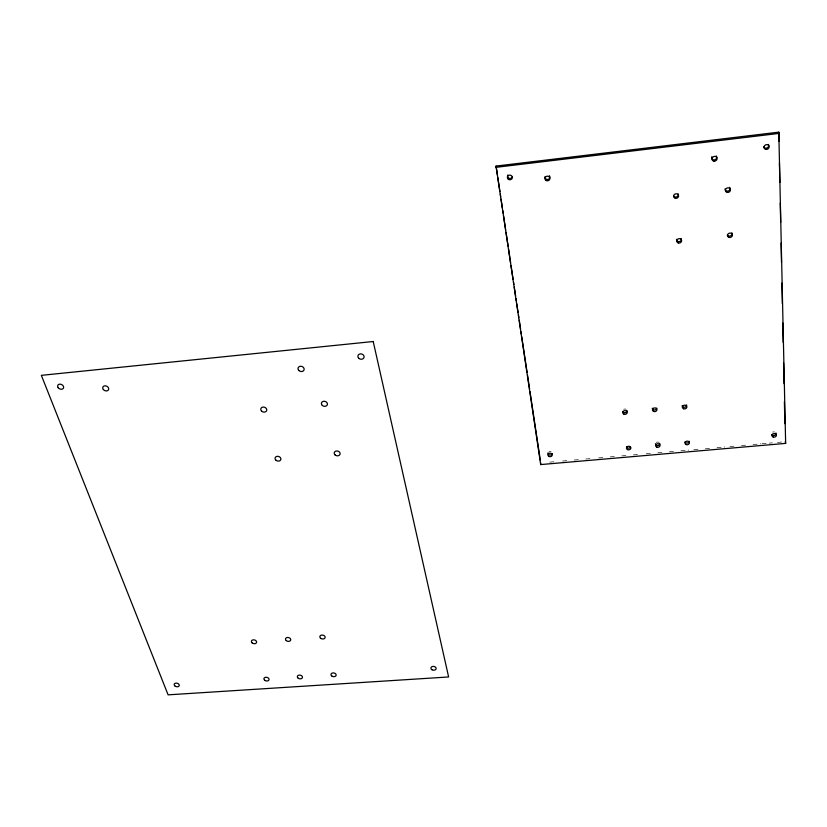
<?xml version="1.0" encoding="UTF-8"?>
<svg xmlns="http://www.w3.org/2000/svg" width="827" height="827" viewBox="0 0 827 827"><rect width="100%" height="100%" fill="white"/><g stroke="black" fill="none" stroke-linecap="round" stroke-linejoin="round"><path stroke-width="0.62" stroke-dasharray="4.13 3.1" d="M549.748 462.138L556.178 461.58M562.618 461.021L569.048 460.463M574.196 460.019L580.626 459.461M585.774 459.016L592.215 458.458M598.645 457.9L603.793 457.455M610.223 456.897L616.663 456.339M621.801 455.894L628.241 455.336M633.389 454.891L639.819 454.333M646.259 453.775L652.689 453.217M657.837 452.772L664.267 452.214M669.415 451.769L675.845 451.211M680.993 450.767L688.715 450.095M693.863 449.65L700.304 449.092M705.441 448.647L710.589 448.203M717.03 447.645L724.752 446.973M729.89 446.528L736.33 445.97M741.478 445.526L747.908 444.967M753.056 444.523L760.778 443.851M762.06 443.737L772.356 442.848M777.504 442.404L783.934 441.845M623.703 409.334A2.223 1.85 -3.8 0 1 626.132 409.313M549.097 451.718A2.161 1.757 1.6 0 1 551.071 451.707M772.718 432.159A2.264 1.809 -11.2 0 1 774.361 431.88M656.338 442.466A2.202 1.788 -5 0 1 659.109 442.455"/><path stroke-width="1.24" d="M540.682 464.578L496.055 166.072L778.807 132.155L785.65 443.396L540.682 464.578L540.734 462.924M495.89 167.343L779.282 133.385M785.226 441.732L785.65 443.396M496.055 166.072L497.399 174.993M497.782 177.547L499.89 191.554M500.273 194.107L500.655 196.65M501.038 199.204L502.382 208.115M502.764 210.668L503.147 213.211M503.529 215.764L505.638 229.782M506.031 232.325L508.14 246.343M508.522 248.886L510.631 262.903M511.014 265.446L513.122 279.464M513.505 282.007L513.887 284.56M514.27 287.103L515.614 296.025M515.996 298.578L516.379 301.121M516.761 303.674L518.105 312.585M518.488 315.139L518.88 317.682M519.263 320.235L520.607 329.146M520.989 331.699L521.372 334.242M521.754 336.796L527.119 372.47M527.502 375.013L529.611 389.031M530.004 391.574L540.351 460.37M778.807 132.155L778.993 141.19M779.447 163.115L779.851 182.467M780.274 203.101L780.678 222.453M781.101 243.086L781.505 262.438M781.939 283.072L782.363 303.716M782.766 323.057L783.169 342.409M783.593 363.053L784.017 383.687M784.399 401.746L784.854 423.672M678.212 193.838A2.512 2.274 -18.5 0 1 676.817 196.816A2.512 2.274 -18.5 0 1 673.612 195.844M681.252 238.589A2.46 2.181 -15.1 0 1 679.225 241.618A2.46 2.181 -15.1 0 1 676.527 239.313M729.621 187.326A2.553 2.274 -22.7 0 1 728.277 190.985A2.553 2.274 -22.7 0 1 725.052 188.907M731.854 232.832A2.502 2.192 -19.1 0 1 730.592 235.85A2.502 2.192 -19.1 0 1 727.346 234.961M656.783 408.125A2.243 1.861 -5.7 0 1 654.508 410.016A2.243 1.861 -5.7 0 1 652.307 408.197M686.575 404.889A2.254 1.861 -7.6 0 1 684.735 407.256A2.254 1.861 -7.6 0 1 682.151 405.633M627.104 410.668A2.223 1.85 -3.8 0 1 622.741 411.412M512.306 176.978A2.471 2.316 4.9 0 1 508.925 178.26A2.471 2.316 4.9 0 1 507.881 174.952M768.397 144.405A2.646 2.347 -28.6 0 1 767.26 147.837A2.646 2.347 -28.6 0 1 763.755 146.948M552.24 453.578A2.161 1.757 1.6 0 1 549.666 454.995A2.161 1.757 1.6 0 1 548.032 452.814M775.943 432.986A2.264 1.809 -11.2 0 1 774.558 435.333A2.264 1.809 -11.2 0 1 771.725 434.526M549.345 175.696A2.471 2.326 -2.7 0 1 547.991 179.459A2.471 2.326 -2.7 0 1 545.065 176.616M716.265 155.962A2.595 2.336 -25.1 0 1 716.017 159.042A2.595 2.336 -25.1 0 1 712.75 159.58A2.595 2.336 -25.1 0 1 711.871 156.696M689.191 441.256A2.212 1.799 -6.7 0 1 684.901 441.959M659.863 443.665A2.202 1.788 -5 0 1 657.63 445.639A2.202 1.788 -5 0 1 655.491 443.717M630.567 447.056A2.181 1.778 -3.3 0 1 626.442 446.911M373.215 341.52L41.35 375.344L168.108 694.845L448.627 676.962L373.215 341.52M261.508 410.978A3.06 2.46 19.2 0 0 266.614 410.74A3.06 2.46 19.2 0 0 263.213 407.06A3.06 2.46 19.2 0 0 261.508 410.978M275.96 460.215A2.977 2.347 16.9 0 0 280.829 459.585A2.977 2.347 16.9 0 0 277.159 456.328A2.977 2.347 16.9 0 0 275.96 460.215M322.282 405.406A3.07 2.512 16.3 0 0 327.337 404.723A3.07 2.512 16.3 0 0 323.626 401.271A3.07 2.512 16.3 0 0 322.282 405.406M335.069 454.922A2.977 2.388 14.2 0 0 340.011 454.281A2.977 2.388 14.2 0 0 336.413 450.994A2.977 2.388 14.2 0 0 335.069 454.922M286.276 640.615A2.667 1.923 12.7 0 0 290.68 640.15A2.667 1.923 12.7 0 0 287.382 637.472A2.667 1.923 12.7 0 0 286.276 640.615M320.814 638.392A2.677 1.933 11.5 0 0 325.114 637.586A2.677 1.933 11.5 0 0 321.548 635.115A2.677 1.933 11.5 0 0 320.814 638.392M252.204 642.961A2.667 1.902 13.8 0 0 256.566 642.507A2.667 1.902 13.8 0 0 253.238 639.84A2.667 1.902 13.8 0 0 252.204 642.961M58.138 387.646A3.153 2.388 26.9 0 0 63.338 388.318A3.153 2.388 26.9 0 0 60.412 384.173A3.153 2.388 26.9 0 0 58.138 387.646M358.753 358.267A3.143 2.657 15.7 0 0 363.983 357.522A3.143 2.657 15.7 0 0 360.231 353.904A3.143 2.657 15.7 0 0 358.753 358.267M175.035 686.069A2.595 1.768 15.3 0 0 179.211 685.655A2.595 1.768 15.3 0 0 175.893 683.123A2.595 1.768 15.3 0 0 175.035 686.069M431.963 669.746A2.636 1.902 7.1 0 0 436.129 668.671A2.636 1.902 7.1 0 0 432.459 666.5A2.636 1.902 7.1 0 0 431.963 669.746M103.365 389.548A3.132 2.419 25.7 0 0 108.523 389.765A3.132 2.419 25.7 0 0 105.246 385.816A3.132 2.419 25.7 0 0 103.365 389.548M298.712 370.362A3.132 2.595 18.8 0 0 303.964 370.103A3.132 2.595 18.8 0 0 300.552 366.258A3.132 2.595 18.8 0 0 298.712 370.362M331.916 676.072A2.615 1.85 10.6 0 0 336.124 675.328A2.615 1.85 10.6 0 0 332.65 672.951A2.615 1.85 10.6 0 0 331.916 676.072M298.289 678.254A2.605 1.84 11.7 0 0 302.455 677.499A2.605 1.84 11.7 0 0 298.95 675.142A2.605 1.84 11.7 0 0 298.289 678.254M264.712 680.27A2.605 1.819 12.8 0 0 268.992 679.846A2.605 1.819 12.8 0 0 265.756 677.282A2.605 1.819 12.8 0 0 264.712 680.27M675.411 198.315A2.522 2.274 -18.4 0 0 678.522 195.368A2.522 2.274 -18.4 0 0 674.356 194.51A2.522 2.274 -18.4 0 0 675.411 198.315M678.295 242.942A2.46 2.192 -15 0 0 681.613 240.378A2.46 2.192 -15 0 0 677.664 239.199A2.46 2.192 -15 0 0 678.295 242.942M727.409 192.443A2.564 2.274 -22.6 0 0 730.313 189.228A2.564 2.274 -22.6 0 0 726.034 188.742A2.564 2.274 -22.6 0 0 727.409 192.443M729.207 237.463A2.502 2.192 -19 0 0 732.36 234.62A2.502 2.192 -19 0 0 728.267 233.783A2.502 2.192 -19 0 0 729.207 237.463M653.733 411.474A2.243 1.861 -5.7 0 0 656.948 409.572A2.243 1.861 -5.7 0 0 653.454 408.269A2.243 1.861 -5.7 0 0 653.733 411.474M683.609 408.745A2.264 1.861 -7.5 0 0 686.875 406.832A2.264 1.861 -7.5 0 0 683.381 405.53A2.264 1.861 -7.5 0 0 683.609 408.745M623.868 414.11A2.233 1.85 -3.7 0 0 627.228 412.446A2.233 1.85 -3.7 0 0 623.889 410.895A2.233 1.85 -3.7 0 0 623.868 414.11M508.326 179.263A2.471 2.326 4.9 0 0 512.295 177.815A2.471 2.326 4.9 0 0 508.936 175.283A2.471 2.326 4.9 0 0 508.326 179.263M766.257 149.449A2.657 2.347 -28.5 0 0 768.955 145.862A2.657 2.347 -28.5 0 0 764.51 145.769A2.657 2.347 -28.5 0 0 766.257 149.449M548.88 456.38A2.161 1.768 1.6 0 0 552.24 455.067A2.161 1.768 1.6 0 0 549.128 453.341A2.161 1.768 1.6 0 0 548.88 456.38M773.286 437.059A2.264 1.809 -11.2 0 0 776.429 434.971A2.264 1.809 -11.2 0 0 772.863 433.958A2.264 1.809 -11.2 0 0 773.286 437.059M546.223 180.534A2.481 2.326 -2.6 0 0 549.883 178.405A2.481 2.326 -2.6 0 0 546.109 176.513A2.481 2.326 -2.6 0 0 546.223 180.534M714.011 161.151A2.595 2.347 -25 0 0 716.947 157.843A2.595 2.347 -25 0 0 712.605 157.347A2.595 2.347 -25 0 0 714.011 161.151M686.214 444.585A2.223 1.799 -6.7 0 0 689.418 442.745A2.223 1.799 -6.7 0 0 685.996 441.484A2.223 1.799 -6.7 0 0 686.214 444.585M656.876 447.149A2.202 1.788 -5 0 0 660.039 445.308A2.202 1.788 -5 0 0 656.617 444.058A2.202 1.788 -5 0 0 656.876 447.149M627.559 449.619A2.192 1.788 -3.2 0 0 630.856 448.027A2.192 1.788 -3.2 0 0 627.579 446.528A2.192 1.788 -3.2 0 0 627.559 449.619"/></g></svg>
